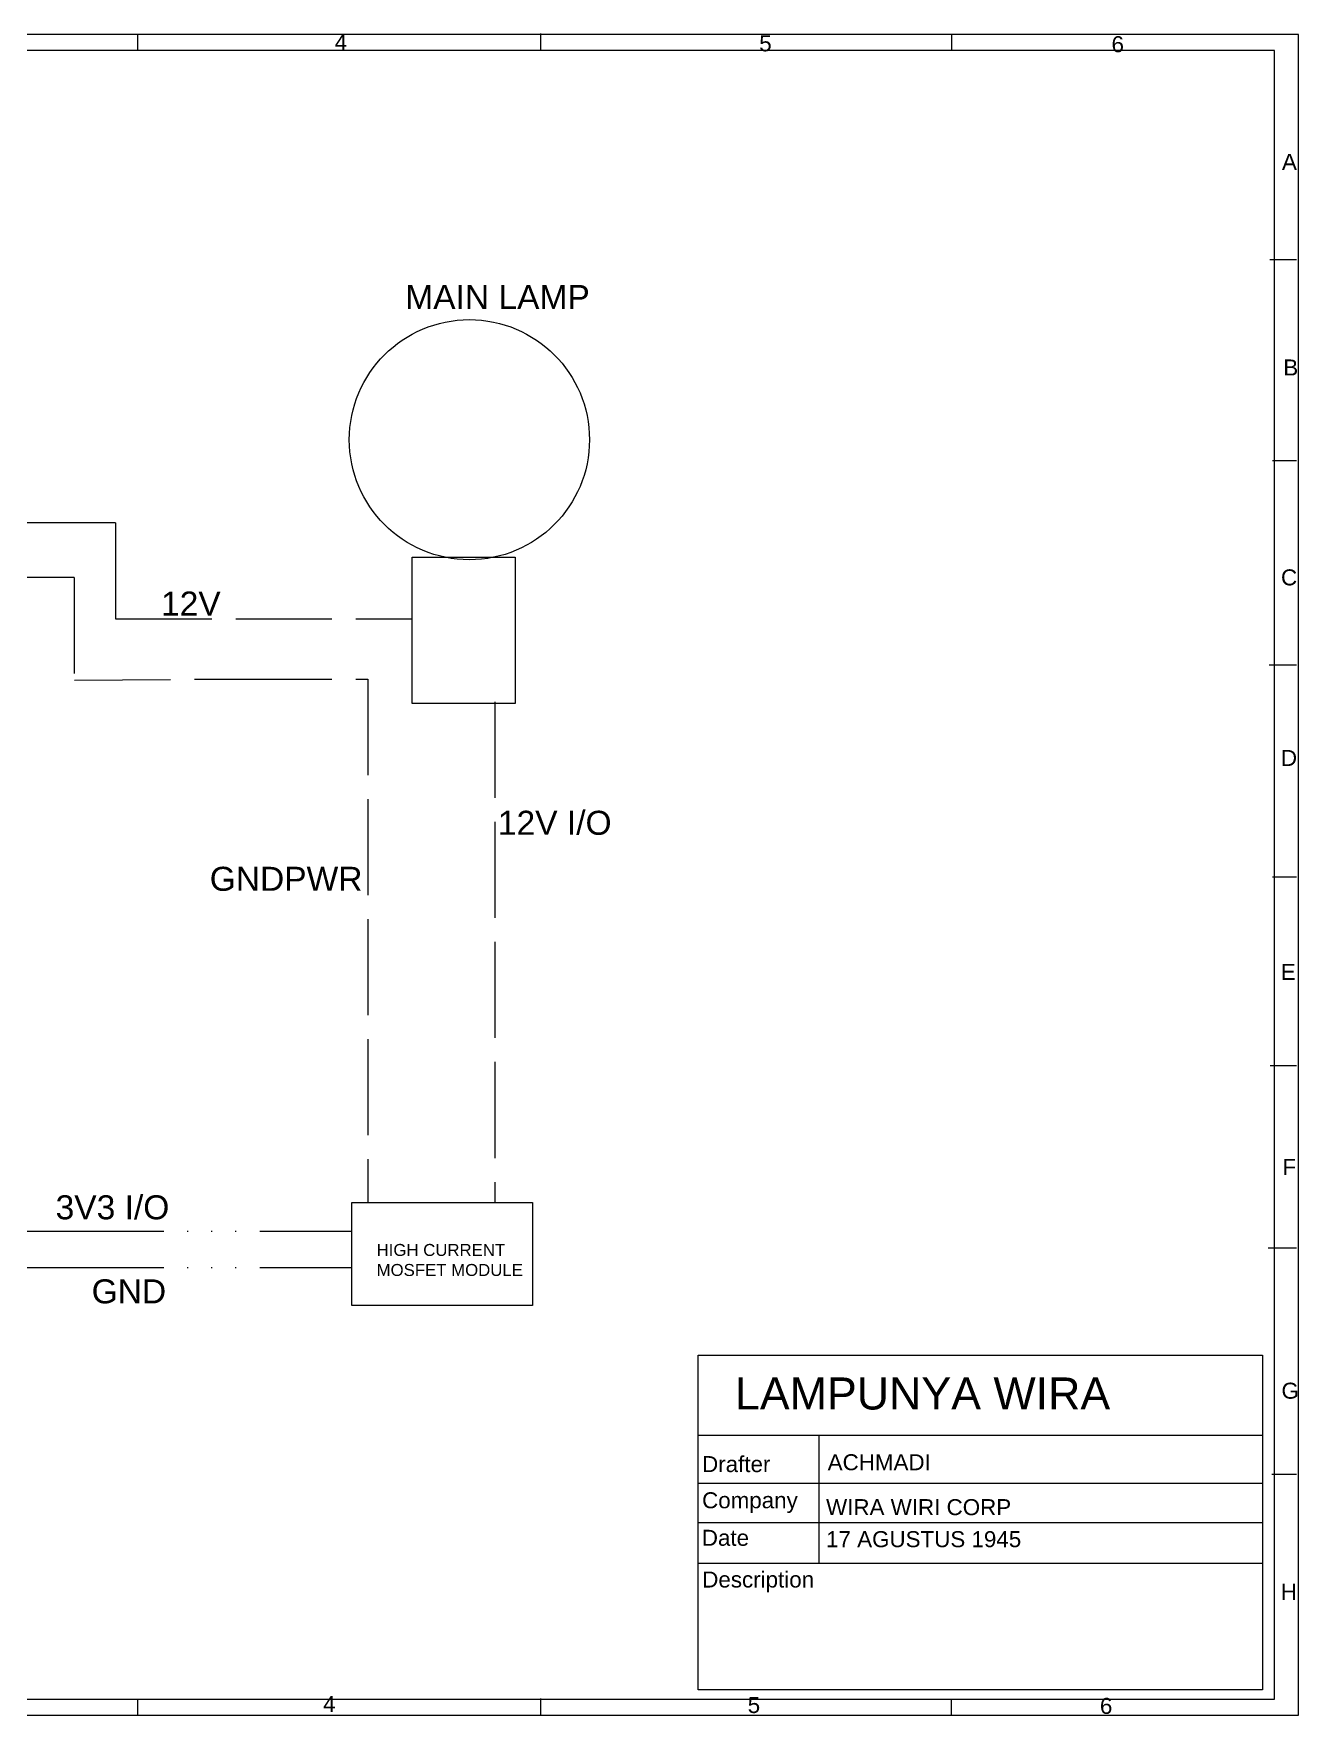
# Model space of a CAD drawing. Header units: millimetres. Extents: x 104 to 395, y -5 to 205.
# Drawn here: x 237 to 395, y -5 to 205.1 of the extents above; entities that cross this region are included whole.
import ezdxf

# ---------------------------------------------------------------- set-up
doc = ezdxf.new("R2010")
doc.units = ezdxf.units.MM
doc.linetypes.add('ACAD_ISO02W100', pattern=[15, 12, -3])
doc.linetypes.add('ACAD_ISO06W100', pattern=[36, 24, -2.95, 0.1, -2.9, 0.1, -2.9, 0.1, -2.95])
doc.layers.get('0').update_dxf_attribs({"lineweight": 25, "true_color": 0x000000})
doc.styles.add('textstyle0', font='')
doc.styles.add('textstyle1', font='')
doc.styles.add('textstyle11', font='')
doc.styles.add('textstyle13', font='')
doc.styles.add('textstyle15', font='')
doc.styles.add('textstyle17', font='')
doc.styles.add('textstyle18', font='')
doc.styles.add('textstyle19', font='')
doc.styles.add('textstyle2', font='')
doc.styles.add('textstyle21', font='')
doc.styles.add('textstyle27', font='')
doc.styles.add('textstyle28', font='')
doc.styles.add('textstyle3', font='')
doc.styles.add('textstyle30', font='')
doc.styles.add('textstyle32', font='')
doc.styles.add('textstyle33', font='')
doc.styles.add('textstyle34', font='')
doc.styles.add('textstyle35', font='')
doc.styles.add('textstyle36', font='')
doc.styles.add('textstyle37', font='')
doc.styles.add('textstyle38', font='')
doc.styles.add('textstyle39', font='')
doc.styles.add('textstyle4', font='')
doc.styles.add('textstyle40', font='')
doc.styles.add('textstyle41', font='')
doc.styles.add('textstyle42', font='')
doc.styles.add('textstyle5', font='')
doc.styles.add('textstyle7', font='')
doc.styles.add('textstyle9', font='')
doc.styles.get('textstyle0').set_extended_font_data('Arial')
doc.styles.get('textstyle1').set_extended_font_data('Arial')
doc.styles.get('textstyle11').set_extended_font_data('Arial')
doc.styles.get('textstyle13').set_extended_font_data('Arial')
doc.styles.get('textstyle15').set_extended_font_data('Arial')
doc.styles.get('textstyle17').set_extended_font_data('Arial')
doc.styles.get('textstyle18').set_extended_font_data('Arial')
doc.styles.get('textstyle19').set_extended_font_data('Arial')
doc.styles.get('textstyle2').set_extended_font_data('Arial')
doc.styles.get('textstyle21').set_extended_font_data('Arial')
doc.styles.get('textstyle27').set_extended_font_data('Arial')
doc.styles.get('textstyle28').set_extended_font_data('Arial')
doc.styles.get('textstyle3').set_extended_font_data('Arial')
doc.styles.get('textstyle30').set_extended_font_data('Arial')
doc.styles.get('textstyle32').set_extended_font_data('Arial')
doc.styles.get('textstyle33').set_extended_font_data('Arial')
doc.styles.get('textstyle34').set_extended_font_data('Arial')
doc.styles.get('textstyle35').set_extended_font_data('Arial')
doc.styles.get('textstyle36').set_extended_font_data('Arial')
doc.styles.get('textstyle37').set_extended_font_data('Arial')
doc.styles.get('textstyle38').set_extended_font_data('Arial')
doc.styles.get('textstyle39').set_extended_font_data('Arial')
doc.styles.get('textstyle4').set_extended_font_data('Arial')
doc.styles.get('textstyle40').set_extended_font_data('Arial')
doc.styles.get('textstyle41').set_extended_font_data('Arial')
doc.styles.get('textstyle42').set_extended_font_data('Arial')
doc.styles.get('textstyle5').set_extended_font_data('Arial')
doc.styles.get('textstyle7').set_extended_font_data('Arial')
doc.styles.get('textstyle9').set_extended_font_data('Arial')

msp = doc.modelspace()

# ---------------------------------------------------------------- linework, layer by layer
for p, q in [((395, 205), (105, 205)), ((250, 205), (250, 203)), ((300.33, 205.09), (300.33, 203)), ((351.65, 204.98), (351.65, 203)), ((395, -5), (395, 205)), ((392, 203), (108, 203)), ((392, -3), (392, 203)), ((391.45, 176.89), (394.76, 176.89)), ((391.76, 151.74), (394.76, 151.74)), ((284.28, 139.68), (297.17, 139.68)), ((284.28, 121.41), (284.28, 139.68)), ((297.17, 139.68), (297.17, 121.41)), ((391.35, 126.24), (394.76, 126.24)), ((297.17, 121.41), (284.28, 121.41)), ((391.76, 99.74), (394.76, 99.74)), ((391.46, 76.19), (394.76, 76.19)), ((276.74, 59.06), (299.33, 59.06)), ((276.74, 46.21), (276.74, 59.06)), ((299.33, 59.06), (299.33, 46.21)), ((391.24, 53.39), (394.76, 53.39)), ((299.33, 46.21), (276.74, 46.21)), ((320, 40), (390.53, 40)), ((320, -1.82), (320, 40)), ((390.53, 40), (390.53, -1.82)), ((320, 30), (390.53, 30)), ((335.1, 29.87), (335.1, 14)), ((320, 24), (390.53, 24)), ((391.68, 25.11), (394.76, 25.11)), ((320, 19.09), (390.53, 19.09)), ((320, 14), (390.53, 14)), ((390.53, -1.82), (320, -1.82)), ((108, -3), (392, -3)), ((249.98, -3.01), (249.98, -5.01)), ((300.31, -2.92), (300.31, -5.01)), ((351.63, -3.04), (351.63, -5.01)), ((105, -5), (395, -5))]:
    msp.add_line(p, q)
at = {"linetype": 'ACAD_ISO02W100'}
for p, q in [((247.25, 143.96), (223.65, 143.96)), ((247.25, 143.96), (247.25, 131.96)), ((242.06, 137.13), (223.65, 137.13)), ((242.06, 137.13), (242.09, 124.33)), ((247.25, 131.96), (284.28, 131.96)), ((242.09, 124.33), (262.25, 124.46)), ((262.25, 124.46), (278.75, 124.46)), ((278.75, 124.46), (278.75, 59.06)), ((294.64, 121.62), (294.64, 59.06))]:
    msp.add_line(p, q, dxfattribs=at)
at = {"linetype": 'ACAD_ISO06W100'}
for p, q in [((229.25, 55.46), (276.74, 55.46)), ((229.25, 50.96), (276.74, 50.96))]:
    msp.add_line(p, q, dxfattribs=at)
msp.add_circle((291.44, 154.36), 15)

# ---------------------------------------------------------------- texts
at = {"attachment_point": 1}
for s, insert, char_height, style in [('\\H2;4', (274.61, 205), 1, 'textstyle27'), ('\\H2;5', (327.65, 204.88), 1, 'textstyle28'), ('\\H2;6', (371.66, 204.77), 1, 'textstyle21'), ('\\H2;A', (392.95, 190.07), 1, 'textstyle30'), ('\\H3;MAIN LAMP', (283.43, 173.68), 1.5, 'textstyle35'), ('\\H2;B', (393.12, 164.38), 1, 'textstyle13'), ('\\H2;C', (392.83, 138.16), 1, 'textstyle15'), ('\\H3;12V', (252.92, 135.39), 1.5, 'textstyle38'), ('\\H2;D', (392.82, 115.6), 1, 'textstyle9'), ('\\H3;12V I/O', (295, 108), 1.5, 'textstyle39'), ('\\H3;GNDPWR', (259, 101), 1.5, 'textstyle36'), ('\\H2;E', (392.79, 88.87), 1, 'textstyle11'), ('\\H2;F', (393, 64.5), 1, 'textstyle5'), ('\\H3;3V3 I/O', (239.75, 59.96), 1.5, 'textstyle40'), ('HIGH CURRENT\\PMOSFET MODULE', (279.85, 53.88), 1.5, 'textstyle42'), ('\\H3;GND\\P', (244.25, 49.46), 1.5, 'textstyle41'), ('\\H4;LAMPUNYA WIRA', (324.62, 37.2), 1.5, 'textstyle37'), ('\\H2;G', (392.89, 36.55), 1, 'textstyle7'), ('\\H2;Drafter', (320.51, 27.38), 1, 'textstyle2'), ('\\H2;ACHMADI', (336.2, 27.61), 1.5, 'textstyle32'), ('\\H2;Company', (320.51, 22.86), 1, 'textstyle3'), ('\\H2;WIRA WIRI CORP', (336, 22), 1.5, 'textstyle33'), ('\\H2;Date', (320.48, 18.17), 1, 'textstyle0'), ('\\H2;17 AGUSTUS 1945', (336, 18), 1.5, 'textstyle34'), ('\\H2;Description', (320.53, 12.96), 1, 'textstyle1'), ('\\H2;H', (392.79, 11.42), 1, 'textstyle4'), ('\\H2;4', (273.16, -2.6), 1, 'textstyle17'), ('\\H2;5', (326.21, -2.72), 1, 'textstyle18'), ('\\H2;6', (370.21, -2.83), 1, 'textstyle19')]:
    msp.add_mtext(s, dxfattribs=dict(at, insert=insert, char_height=char_height, style=style))

doc.saveas('drawing.dxf')
